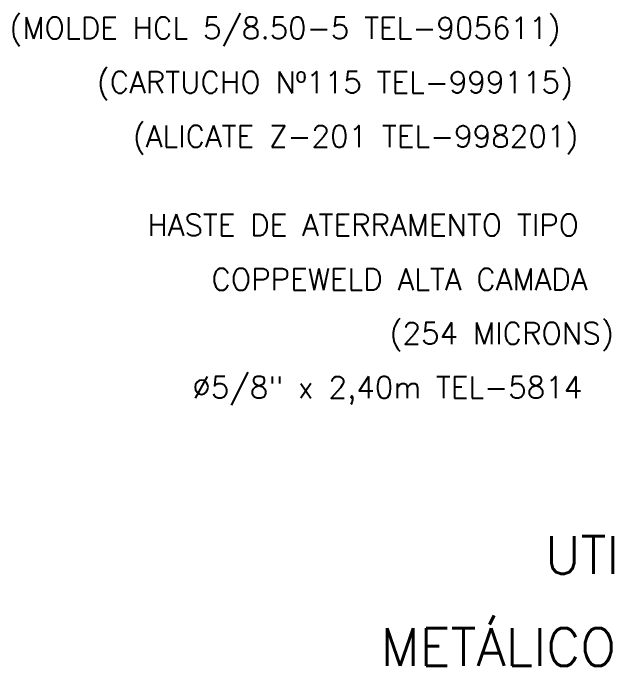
# Model space of a CAD drawing. Header units: millimetres. Extents: x -5512.3 to -5495.6, y -4634.1 to -4617.8.
# Drawn here: x -5509.65 to -5504.08, y -4634.06 to -4628.03 of the extents above; entities that cross this region are included whole.
import ezdxf
from ezdxf.enums import TextEntityAlignment as Align

# ---------------------------------------------------------------- set-up
doc = ezdxf.new("R2010")
doc.units = ezdxf.units.MM
doc.header["$LTSCALE"] = 10
doc.layers.add('Termotécnica', color=7, linetype='Continuous')
doc.styles.add('r140', font='romans.shx')
doc.styles.add('r80', font='romans.shx')

msp = doc.modelspace()

# ---------------------------------------------------------------- texts
at = {"layer": 'Termotécnica', "color": 2, "style": 'r80'}
for s, p in [('(MOLDE HCL 5/8.50-5 TEL-905611) ', (-5509.6837, -4628.1647)), ('(CARTUCHO Nº115 TEL-999115) ', (-5508.8751, -4628.666)), ('(ALICATE Z-201 TEL-998201)', (-5508.5418, -4629.1667)), ('HASTE DE ATERRAMENTO TIPO ', (-5508.4071, -4629.9873)), ('COPPEWELD ALTA CAMADA ', (-5507.8148, -4630.4883)), ('(254 MICRONS)', (-5506.1657, -4630.9883)), ('%%C5/8" x 2,40m TEL-5814', (-5507.9903, -4631.4871))]:
    msp.add_text(s, height=0.2, dxfattribs=at).set_placement(p, align=Align.MIDDLE_LEFT)
at = {"layer": 'Termotécnica', "color": 5, "style": 'r140'}
for s, p in [(' UTILIZAÇÃO DO PILAR', (-5502.3736, -4633.3186)), (' METÁLICO COM DESCIDA NATURAL', (-5502.4513, -4634.1699))]:
    msp.add_text(s, height=0.35, dxfattribs=at).set_placement(p, align=Align.BOTTOM_CENTER)

doc.saveas('drawing.dxf')
